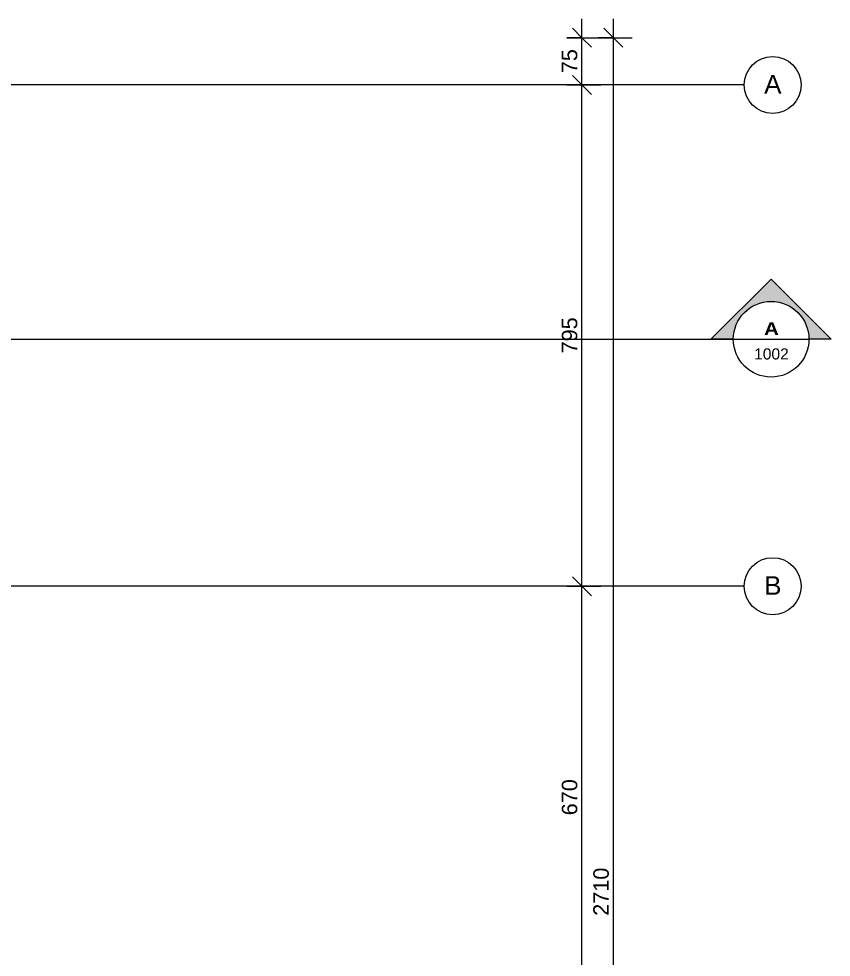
# Model space of a CAD drawing. Header units: centimetres. Extents: x -9345 to 11316, y -7197 to -3465.
# Drawn here: x 10027 to 11316, y -5449 to -3961 of the extents above; entities that cross this region are included whole.
import ezdxf

# ---------------------------------------------------------------- set-up
doc = ezdxf.new("R2010")
doc.units = ezdxf.units.CM
doc.linetypes.add('Grid Line 1_4_', pattern=[1.11125, 0.635, -0.15875, 0.15875, -0.15875])
for name, color, linetype, lineweight in [('A-ANNO-DIMS', 211, 'Continuous', 9), ('A-ANNO-DIMS-100', 211, 'Continuous', 9), ('G-ANNO-SYMB', 111, 'Continuous', 9), ('S-GRID', 1, 'Continuous', 9), ('S-GRID-IDEN', 1, 'Continuous', 9)]:
    doc.layers.add(name, color=color, linetype=linetype, lineweight=lineweight)
doc.styles.add('Arial Black', font='', dxfattribs={"height": 20})
doc.styles.add('Arial_1', font='arial.ttf', dxfattribs={"height": 29.505988})
doc.styles.add('Arial_3', font='arial.ttf', dxfattribs={"height": 17.703593})
doc.styles.add('Arial_4', font='arial.ttf', dxfattribs={"height": 24.588323})
doc.styles.get('Arial Black').set_extended_font_data('Arial Black')
doc.dimstyles.new('IUAS_DIMENSION_AXIS', dxfattribs={"dimscale": 30.48, "dimtxt": 25, "dimasz": 0.984252, "dimexe": 0.984252, "dimexo": 0.0625, "dimgap": 0, "dimtad": 1, "dimdec": 0, "dimzin": 0, "dimdsep": 46, "dimtxsty": 'Arial_4', "dimblk1": 'OBLIQUE', "dimblk2": 'OBLIQUE', "dimsah": 1, "dimcen": 0.09, "dimdle": 0.984252, "dimazin": 0, "dimtfac": 1, "dimtdec": 4, "dimtix": 1, "dimtmove": 0, "dimatfit": 3, "dimfxl": 0.787402, "dimfxlon": 1, "dimtvp": 1, "dimtolj": 1, "dimtzin": 0, "dimarcsym": 2})

# ---------------------------------------------------------------- blocks, each defined once
blk = doc.blocks.new('Section - IE-KESIT BASI-1119019-_123_30 TEKNİK KAT _ TECHNICAL LEVEL')
at = {"layer": 'G-ANNO-SYMB'}
h = blk.add_hatch(color=256, dxfattribs=at)
edge = h.paths.add_edge_path(flags=0)
edge.add_line((-1.554, 0), (-0.6, 0.954))
edge.add_line((-0.6, 0.954), (0.354, 0))
edge.add_line((0.354, 0), (0, 0))
edge.add_arc((-0.6, 0), 0.6, 0, 180)
edge.add_line((-1.2, 0), (-1.554, 0))
for p, q in [((-0.6, 0.954), (-1.554, 0)), ((0.354, 0), (-0.6, 0.954)), ((-1.554, 0), (-1.2, 0)), ((0, 0), (0.354, 0))]:
    blk.add_line(p, q, dxfattribs=at)
for start, end in [(360, 180), (0, 180), (180, 0)]:
    blk.add_arc((-0.6, 0), 0.6, start, end, dxfattribs=at)
blk = doc.blocks.new('Grid - IUAS_A_GRID_HEAD_4_5MM-1313285-_123_30 TEKNİK KAT _ TECHNICAL LEVEL')
at = {"layer": 'S-GRID-IDEN'}
blk.add_circle((0, 0), 0.452, dxfattribs=at)
blk = doc.blocks.new('DIMBLOCK561-_123_30 TEKNİK KAT _ TECHNICAL LEVEL')
at = {"layer": 'A-ANNO-DIMS-100', "transparency": 16777216}
for p, q in [((10920.7, -4860.5), (10905.7, -4845.5)), ((10896.7, -4860.5), (10950.7, -4860.5)), ((10920.7, -4860.5), (10896.7, -4860.5)), ((10920.7, -5530.5), (10920.7, -4860.5)), ((10920.7, -4860.5), (10935.7, -4875.5)), ((10920.7, -5530.5), (10905.7, -5515.5)), ((10896.7, -5530.5), (10950.7, -5530.5)), ((10920.7, -5530.5), (10896.7, -5530.5)), ((10920.7, -5530.5), (10935.7, -5545.5))]:
    blk.add_line(p, q, dxfattribs=at)
at = {"layer": 'A-ANNO-DIMS-100', "color": 0, "transparency": 16777216, "insert": (10888.8, -5223.8), "char_height": 24.59, "width": 67.846, "attachment_point": 1, "rotation": 90, "line_spacing_factor": 0.938532, "style": 'Arial_4'}
blk.add_mtext('670', dxfattribs=at)
blk = doc.blocks.new('_Oblique')
at = {"color": 0, "linetype": 'ByBlock', "lineweight": -2}
blk.add_line((-0.5, -0.5), (0.5, 0.5), dxfattribs=at)
blk = doc.blocks.new('DIMBLOCK562-_123_30 TEKNİK KAT _ TECHNICAL LEVEL')
at = {"layer": 'A-ANNO-DIMS-100', "transparency": 16777216}
for p, q in [((10920.7, -4065.5), (10905.7, -4050.5)), ((10896.7, -4065.5), (10950.7, -4065.5)), ((10920.7, -4065.5), (10896.7, -4065.5)), ((10920.7, -4860.5), (10920.7, -4065.5)), ((10920.7, -4065.5), (10935.7, -4080.5)), ((10920.7, -4860.5), (10905.7, -4845.5)), ((10896.7, -4860.5), (10950.7, -4860.5)), ((10920.7, -4860.5), (10896.7, -4860.5)), ((10920.7, -4860.5), (10935.7, -4875.5))]:
    blk.add_line(p, q, dxfattribs=at)
at = {"layer": 'A-ANNO-DIMS-100', "color": 0, "transparency": 16777216, "insert": (10888.8, -4491.3), "char_height": 24.59, "width": 67.846, "attachment_point": 1, "rotation": 90, "line_spacing_factor": 0.938532, "style": 'Arial_4'}
blk.add_mtext('795', dxfattribs=at)
blk = doc.blocks.new('DIMBLOCK563-_123_30 TEKNİK KAT _ TECHNICAL LEVEL')
at = {"layer": 'A-ANNO-DIMS-100', "transparency": 16777216}
for p, q in [((10920.7, -4065.5), (10920.7, -3960.5)), ((10920.7, -3990.5), (10905.7, -3975.5)), ((10896.7, -3990.5), (10950.7, -3990.5)), ((10920.7, -3990.5), (10896.7, -3990.5)), ((10920.7, -3990.5), (10935.7, -4005.5)), ((10920.7, -4065.5), (10905.7, -4050.5)), ((10896.7, -4065.5), (10950.7, -4065.5)), ((10920.7, -4065.5), (10896.7, -4065.5)), ((10920.7, -4065.5), (10935.7, -4080.5))]:
    blk.add_line(p, q, dxfattribs=at)
at = {"layer": 'A-ANNO-DIMS-100', "color": 0, "transparency": 16777216, "insert": (10888.8, -4046.9), "char_height": 24.59, "width": 45.231, "attachment_point": 1, "rotation": 90, "line_spacing_factor": 0.938532, "style": 'Arial_4'}
blk.add_mtext('75', dxfattribs=at)
blk = doc.blocks.new('DIMBLOCK564-_123_30 TEKNİK KAT _ TECHNICAL LEVEL')
at = {"layer": 'A-ANNO-DIMS-100', "transparency": 16777216}
for p, q in [((10970.7, -6730.5), (10970.7, -3960.5)), ((10970.7, -3990.5), (10955.7, -3975.5)), ((10946.7, -3990.5), (11000.7, -3990.5)), ((10970.7, -3990.5), (10946.7, -3990.5)), ((10970.7, -3990.5), (10985.7, -4005.5)), ((10970.7, -6700.5), (10955.7, -6685.5)), ((10946.7, -6700.5), (11000.7, -6700.5)), ((10970.7, -6700.5), (10946.7, -6700.5)), ((10970.7, -6700.5), (10985.7, -6715.5))]:
    blk.add_line(p, q, dxfattribs=at)
at = {"layer": 'A-ANNO-DIMS-100', "color": 0, "transparency": 16777216, "insert": (10938.8, -5383.2), "char_height": 24.59, "width": 90.462, "attachment_point": 1, "rotation": 90, "line_spacing_factor": 0.938532, "style": 'Arial_4'}
blk.add_mtext('2710', dxfattribs=at)

msp = doc.modelspace()

# ---------------------------------------------------------------- linework, layer by layer
at = {"layer": 'G-ANNO-SYMB'}
for p, q in [((9666.7, -4468.8), (11160.9, -4468.8)), ((11160.9, -4468.8), (11280.9, -4468.8))]:
    msp.add_line(p, q, dxfattribs=at)
at = {"layer": 'S-GRID', "linetype": 'Grid Line 1_4_'}
for p, q in [((11178.1, -4065.5), (2341.5, -4065.5)), ((11178.1, -4860.5), (2341.5, -4860.5))]:
    msp.add_line(p, q, dxfattribs=at)

# ---------------------------------------------------------------- block references
at = {"layer": 'G-ANNO-SYMB', "extrusion": (0, 0, -1), "xscale": 99.99999999999993, "yscale": 99.99999999999993, "zscale": 99.99999999999993}
msp.add_blockref('Section - IE-KESIT BASI-1119019-_123_30 TEKNİK KAT _ TECHNICAL LEVEL', (-11160.9, -4468.8), dxfattribs=at)
at = {"layer": 'S-GRID-IDEN', "xscale": 99.99999999999994, "yscale": 99.99999999999994, "zscale": 99.99999999999994, "rotation": 89.99999999999982}
for p in [(11223.3, -4065.5), (11223.3, -4860.5)]:
    msp.add_blockref('Grid - IUAS_A_GRID_HEAD_4_5MM-1313285-_123_30 TEKNİK KAT _ TECHNICAL LEVEL', p, dxfattribs=at)

# ---------------------------------------------------------------- texts
at = {"layer": 'G-ANNO-SYMB', "attachment_point": 2}
for s, insert, char_height, width, line_spacing_factor, style in [('\\fArial Black|b0|i0|c162|p34|;A', (11221.4, -4441.8), 20, 25.92, 1.176471, 'Arial Black'), ('1002', (11221.4, -4483.2), 17.7, 65.661, 0.938532, 'Arial_3')]:
    msp.add_mtext(s, dxfattribs=dict(at, insert=insert, char_height=char_height, width=width, line_spacing_factor=line_spacing_factor, style=style))

# ---------------------------------------------------------------- dimensions: what is measured, and where the dimension line sits
at = {"layer": 'A-ANNO-DIMS'}
for base, p1, p2, override, picture, middle in [((10920.7, -3990.5), (10896.7, -4065.5), (10896.7, -3990.5), {"dimpost": '<>', "dimfxl": 75}, 'DIMBLOCK563-_123_30 TEKNİK KAT _ TECHNICAL LEVEL', (10908.2, -4028)), ((10970.7, -3990.5), (10946.7, -6700.5), (10946.7, -3990.5), {"dimpost": '<>', "dimfxl": 2710}, 'DIMBLOCK564-_123_30 TEKNİK KAT _ TECHNICAL LEVEL', (10958.1, -5345.5)), ((10920.7, -4065.5), (10896.7, -4860.5), (10896.7, -4065.5), {"dimpost": '<>', "dimfxl": 795}, 'DIMBLOCK562-_123_30 TEKNİK KAT _ TECHNICAL LEVEL', (10908.1, -4463)), ((10920.7, -4860.5), (10896.7, -5530.5), (10896.7, -4860.5), {"dimpost": '<>', "dimfxl": 670}, 'DIMBLOCK561-_123_30 TEKNİK KAT _ TECHNICAL LEVEL', (10908.1, -5195.5))]:
    dim = msp.add_linear_dim(base=base, p1=p1, p2=p2, angle=90, dimstyle='IUAS_DIMENSION_AXIS', override=override, dxfattribs=at)
    dim.commit()
    dim.dimension.update_dxf_attribs({"geometry": picture, "text_midpoint": middle})

# ---------------------------------------------------------------- next in the draw order: texts
at = {"layer": 'S-GRID-IDEN', "char_height": 29.506, "width": 32.76, "attachment_point": 2, "line_spacing_factor": 0.938532, "style": 'Arial_1', "bg_fill": 3, "box_fill_scale": 1.25, "bg_fill_color": 0, "bg_fill_transparency": 0}
for s, insert in [('\\fArial|b0|i0|c162|p34|;A', (11223.6, -4049.6)), ('\\fArial|b0|i0|c162|p34|;B', (11223.6, -4844.6))]:
    msp.add_mtext(s, dxfattribs=dict(at, insert=insert))

doc.saveas('drawing.dxf')
